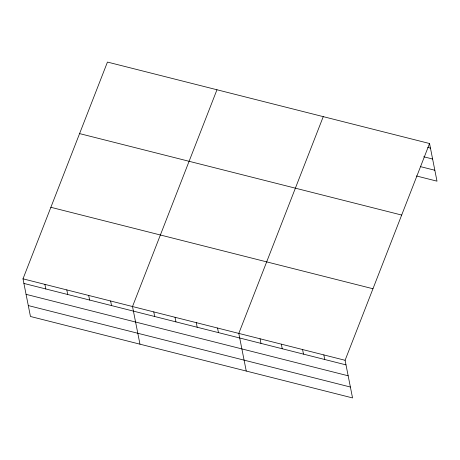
<?xml version="1.0" encoding="UTF-8"?>
<svg xmlns="http://www.w3.org/2000/svg" width="460" height="460" viewBox="0 0 460 460"><rect width="100%" height="100%" fill="white"/><g stroke="black" fill="none" stroke-linecap="round" stroke-linejoin="round"><path stroke-width="0.69" d="M429.548 143.52L345.092 360.284L352.544 397.929L30.452 316.48L23 278.835L107.456 62.071L429.548 143.52L437 181.165L416.426 175.961M216.965 89.763L132.509 306.527L139.966 344.172M323.253 116.644L238.803 333.408L246.255 371.053M427.714 147.424L430.456 148.12M423.7 156.768L432.618 159.022M420.44 166.618L434.838 170.257M79.586 133.601L401.678 215.056M50.87 207.299L372.962 288.753M23 278.835L345.092 360.284M23.908 283.429L346 364.883M26.07 294.337L348.162 375.791M28.296 305.572L350.388 387.027M323.834 354.907L324.743 359.507M302.577 349.537L303.485 354.131M281.319 344.16L282.227 348.755M260.061 338.784L260.969 343.378M217.545 328.032L218.454 332.626M196.288 322.655L197.196 327.255M175.03 317.279L175.939 321.879M153.772 311.903L154.681 316.503M110.607 300.99L111.521 305.589M88.705 295.452L89.62 300.046M66.803 289.909L67.718 294.509M44.902 284.372L45.81 288.972"/></g></svg>
